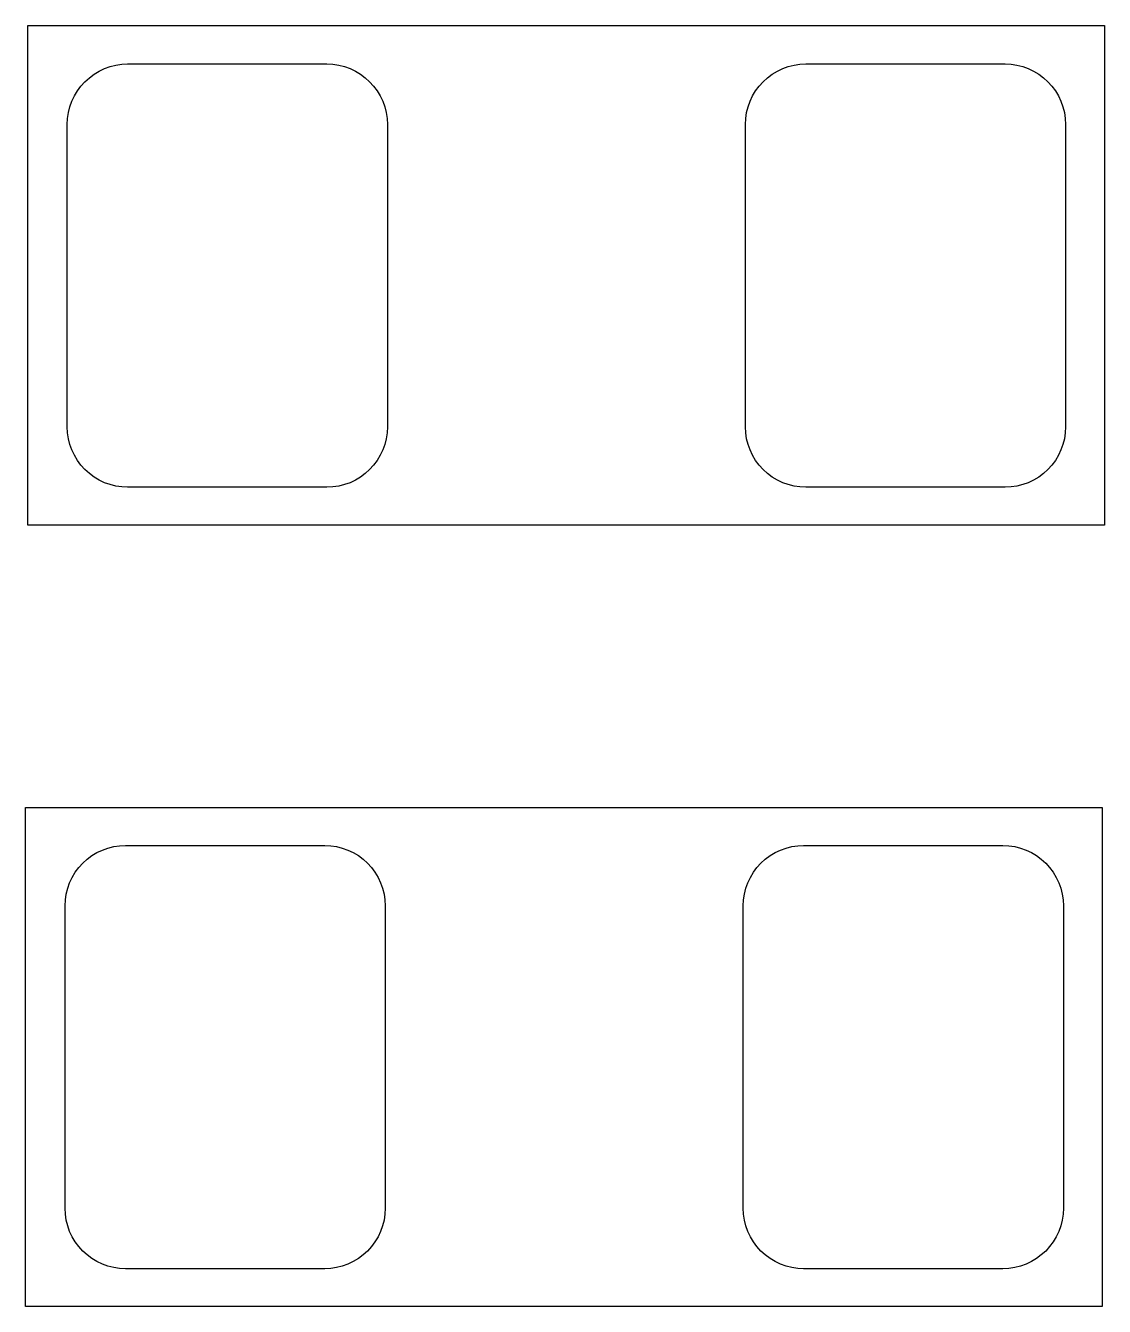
# Model space of a CAD drawing. Extents: x 0 to 143, y 0 to 190.
# Drawn here: x 108.31 to 113.28, y 95.43 to 101.33 of the extents above; entities that cross this region are included whole.
import ezdxf

# ---------------------------------------------------------------- set-up
doc = ezdxf.new("R2010")
doc.units = 0

msp = doc.modelspace()

# ---------------------------------------------------------------- linework, layer by layer
at = {"layer": 'Layer 1', "color": 7}
for points in [[(108.32338, 101.3329), (113.284, 101.3329)], [(108.32338, 99.03166), (108.32338, 101.3329)], [(113.284, 101.3329), (113.284, 99.03166)], [(113.284, 99.03166), (108.32338, 99.03166)], [(108.31322, 95.43248), (108.31322, 97.73118)], [(108.31322, 97.73118), (113.27384, 97.73118)], [(113.27384, 97.73118), (113.27384, 95.43248)], [(113.27384, 95.43248), (108.31322, 95.43248)]]:
    msp.add_lwpolyline(points, dxfattribs=at)
at = {"layer": 'Layer 1', "color": 16}
for points in [[(109.729016, 101.154592), (109.75594, 101.150528), (109.78261, 101.143924), (109.808264, 101.13478), (109.832902, 101.123096), (109.85627, 101.109126), (109.878368, 101.09287), (109.898434, 101.074582), (109.916722, 101.054262), (109.932978, 101.032418), (109.947202, 101.008796), (109.958886, 100.984158), (109.96803, 100.958504), (109.974634, 100.932088), (109.978698, 100.90491), (109.979968, 100.877732), (109.979968, 99.484288), (109.978698, 99.45711), (109.974634, 99.429932), (109.96803, 99.403516), (109.958886, 99.377862), (109.947202, 99.353224), (109.932978, 99.329602), (109.916722, 99.307758), (109.898434, 99.287438), (109.878368, 99.26915), (109.85627, 99.252894), (109.832902, 99.238924), (109.808264, 99.22724), (109.78261, 99.218096), (109.75594, 99.211238), (109.729016, 99.207428), (109.701584, 99.205904), (108.783374, 99.205904), (108.755942, 99.207428), (108.729018, 99.211238), (108.702602, 99.218096), (108.676694, 99.22724), (108.652056, 99.238924), (108.628688, 99.252894), (108.606844, 99.26915), (108.586524, 99.287438), (108.568236, 99.307758), (108.55198, 99.329602), (108.537756, 99.353224), (108.526072, 99.377862), (108.516928, 99.403516), (108.510324, 99.429932), (108.50626, 99.45711), (108.50499, 99.484288), (108.50499, 100.877732), (108.50626, 100.90491), (108.510324, 100.932088), (108.516928, 100.958504), (108.526072, 100.984158), (108.537756, 101.008796), (108.55198, 101.032418), (108.568236, 101.054262), (108.586524, 101.074582), (108.606844, 101.09287), (108.628688, 101.109126), (108.652056, 101.123096), (108.676694, 101.13478), (108.702602, 101.143924), (108.729018, 101.150528), (108.755942, 101.154592), (108.783374, 101.156116), (109.701584, 101.156116), (109.729016, 101.154592)], [(112.853978, 101.154592), (112.880902, 101.150528), (112.907572, 101.143924), (112.933226, 101.13478), (112.957864, 101.123096), (112.981232, 101.109126), (113.00333, 101.09287), (113.023396, 101.074582), (113.041938, 101.054262), (113.058194, 101.032418), (113.072164, 101.008796), (113.083848, 100.984158), (113.092992, 100.958504), (113.099596, 100.932088), (113.10366, 100.90491), (113.10493, 100.877732), (113.10493, 99.484288), (113.10366, 99.45711), (113.099596, 99.429932), (113.092992, 99.403516), (113.083848, 99.377862), (113.072164, 99.353224), (113.058194, 99.329602), (113.041938, 99.307758), (113.023396, 99.287438), (113.00333, 99.26915), (112.981232, 99.252894), (112.957864, 99.238924), (112.933226, 99.22724), (112.907572, 99.218096), (112.880902, 99.211238), (112.853978, 99.207428), (112.8268, 99.205904), (111.908336, 99.205904), (111.880904, 99.207428), (111.85398, 99.211238), (111.827564, 99.218096), (111.80191, 99.22724), (111.777018, 99.238924), (111.75365, 99.252894), (111.731806, 99.26915), (111.711486, 99.287438), (111.693198, 99.307758), (111.676942, 99.329602), (111.662972, 99.353224), (111.651288, 99.377862), (111.64189, 99.403516), (111.635286, 99.429932), (111.631222, 99.45711), (111.629952, 99.484288), (111.629952, 100.877732), (111.631222, 100.90491), (111.635286, 100.932088), (111.64189, 100.958504), (111.651288, 100.984158), (111.662972, 101.008796), (111.676942, 101.032418), (111.693198, 101.054262), (111.711486, 101.074582), (111.731806, 101.09287), (111.75365, 101.109126), (111.777018, 101.123096), (111.80191, 101.13478), (111.827564, 101.143924), (111.85398, 101.150528), (111.880904, 101.154592), (111.908336, 101.156116), (112.8268, 101.156116), (112.853978, 101.154592)], [(109.718856, 97.55465), (109.746034, 97.550586), (109.77245, 97.543982), (109.798104, 97.534838), (109.822996, 97.523154), (109.846364, 97.509184), (109.868208, 97.492928), (109.888528, 97.474386), (109.906816, 97.45432), (109.923072, 97.432222), (109.937042, 97.408854), (109.948726, 97.384216), (109.958124, 97.358562), (109.964728, 97.331892), (109.968538, 97.304968), (109.970062, 97.27779), (109.970062, 95.884346), (109.968538, 95.856914), (109.964728, 95.82999), (109.958124, 95.803574), (109.948726, 95.77792), (109.937042, 95.753028), (109.923072, 95.72966), (109.906816, 95.707816), (109.888528, 95.687496), (109.868208, 95.669208), (109.846364, 95.652952), (109.822996, 95.638982), (109.798104, 95.627298), (109.77245, 95.6179), (109.746034, 95.611296), (109.718856, 95.607232), (109.691678, 95.605962), (108.773214, 95.605962), (108.746036, 95.607232), (108.719112, 95.611296), (108.692442, 95.6179), (108.666788, 95.627298), (108.64215, 95.638982), (108.618782, 95.652952), (108.596684, 95.669208), (108.576618, 95.687496), (108.558076, 95.707816), (108.54182, 95.72966), (108.52785, 95.753028), (108.516166, 95.77792), (108.507022, 95.803574), (108.500418, 95.82999), (108.496354, 95.856914), (108.495084, 95.884346), (108.495084, 97.27779), (108.496354, 97.304968), (108.500418, 97.331892), (108.507022, 97.358562), (108.516166, 97.384216), (108.52785, 97.408854), (108.54182, 97.432222), (108.558076, 97.45432), (108.576618, 97.474386), (108.596684, 97.492928), (108.618782, 97.509184), (108.64215, 97.523154), (108.666788, 97.534838), (108.692442, 97.543982), (108.719112, 97.550586), (108.746036, 97.55465), (108.773214, 97.55592), (109.691678, 97.55592), (109.718856, 97.55465)], [(112.844072, 97.55465), (112.870996, 97.550586), (112.897412, 97.543982), (112.92332, 97.534838), (112.947958, 97.523154), (112.971326, 97.509184), (112.99317, 97.492928), (113.01349, 97.474386), (113.031778, 97.45432), (113.048034, 97.432222), (113.062258, 97.408854), (113.073942, 97.384216), (113.083086, 97.358562), (113.08969, 97.331892), (113.093754, 97.304968), (113.095024, 97.27779), (113.095024, 95.884346), (113.093754, 95.856914), (113.08969, 95.82999), (113.083086, 95.803574), (113.073942, 95.77792), (113.062258, 95.753028), (113.048034, 95.72966), (113.031778, 95.707816), (113.01349, 95.687496), (112.99317, 95.669208), (112.971326, 95.652952), (112.947958, 95.638982), (112.92332, 95.627298), (112.897412, 95.6179), (112.870996, 95.611296), (112.844072, 95.607232), (112.81664, 95.605962), (111.898176, 95.605962), (111.870998, 95.607232), (111.844074, 95.611296), (111.817404, 95.6179), (111.79175, 95.627298), (111.767112, 95.638982), (111.743744, 95.652952), (111.721646, 95.669208), (111.70158, 95.687496), (111.683292, 95.707816), (111.666782, 95.72966), (111.652812, 95.753028), (111.641128, 95.77792), (111.631984, 95.803574), (111.62538, 95.82999), (111.621316, 95.856914), (111.620046, 95.884346), (111.620046, 97.27779), (111.621316, 97.304968), (111.62538, 97.331892), (111.631984, 97.358562), (111.641128, 97.384216), (111.652812, 97.408854), (111.666782, 97.432222), (111.683292, 97.45432), (111.70158, 97.474386), (111.721646, 97.492928), (111.743744, 97.509184), (111.767112, 97.523154), (111.79175, 97.534838), (111.817404, 97.543982), (111.844074, 97.550586), (111.870998, 97.55465), (111.898176, 97.55592), (112.81664, 97.55592), (112.844072, 97.55465)]]:
    msp.add_lwpolyline(points, close=True, dxfattribs=at)

doc.saveas('drawing.dxf')
